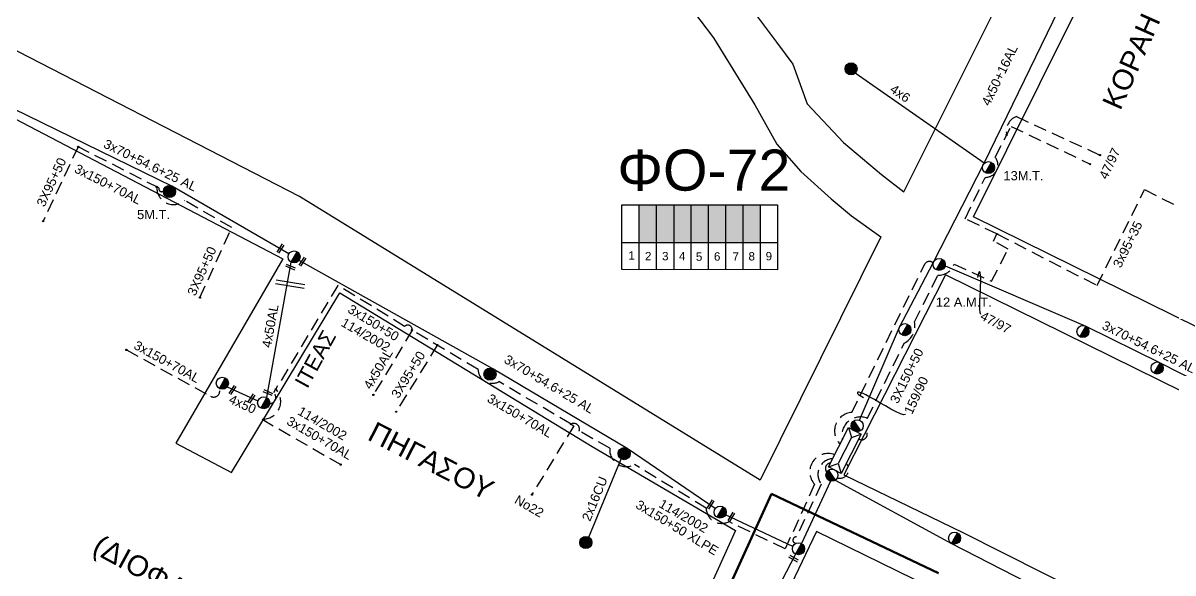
# Model space of a CAD drawing. Header units: millimetres. Extents: x 1020 to 3238, y 796 to 1818.
# Drawn here: x 1392.6 to 1616.9, y 1286 to 1393.2 of the extents above; entities that cross this region are included whole.
import ezdxf
from ezdxf.enums import TextEntityAlignment as Align

# ---------------------------------------------------------------- set-up
doc = ezdxf.new("R2010")
doc.units = ezdxf.units.MM
doc.linetypes.add('ACAD_ISO04W100', pattern=[30, 24, -3, 0, -3])
doc.linetypes.add('DASHED', pattern=[19.05, 12.7, -6.35])
for name, color, linetype, lineweight in [('2x16CU', 7, 'Continuous', 30), ('3x150+50', 7, 'Continuous', 30), ('3x150+50 XLPE', 7, 'SYN_LINE', 30), ('3x150+70AL', 7, 'DASHED', 30), ('3x150AL+50CU', 7, 'Continuous', 30), ('3x70+54.6+25 AL', 7, 'SYN_LINE', 30), ('3x95+35', 7, 'Continuous', 30), ('3X95+50', 7, 'Continuous', 30), ('4x50', 7, 'Continuous', 30), ('4x50+16AL', 7, 'Continuous', 30), ('4x50AL', 7, 'Continuous', 30), ('4x6', 7, 'SYN_LINE', 30), ('Υπόβαθρο ΔΕΗ', 7, 'Continuous', 30)]:
    doc.layers.add(name, color=color, linetype=linetype, lineweight=lineweight)
for name, color, linetype in [('Pillar OTE', 7, 'Continuous'), ('text οδών', 7, 'Continuous'), ('text_kalodion', 7, 'Continuous'), ('Επιγραφές - Σχήματα', 7, 'Continuous'), ('Καλώδια ΧΤ   3x150AL+50CU', 7, 'DASHED'), ('Μηχανική τομή', 7, 'Continuous'), ('Στύλος Ξύλινος', 7, 'Continuous'), ('Στύλος Ξύλινος @ 1', 7, 'Continuous'), ('Στύλος ΦΜ', 7, 'Continuous'), ('Στύλος ΦΜ @ 1', 7, 'Continuous'), ('Συνδέσεις', 7, 'Continuous'), ('Τομή', 7, 'Continuous'), ('Υποσταθμός εναέριος 2 στύλων', 7, 'Continuous'), ('Υποσταθμός πόλεως', 7, 'Continuous')]:
    doc.layers.add(name, color=color, linetype=linetype)
doc.styles.add('arial', font='arial.ttf')
doc.styles.get("Standard").update_dxf_attribs({"font": 'arial.ttf'})
doc.linetypes.add('SYN_LINE', pattern='A,0.5,-0.0001,["/\\/\\/\\/",Standard,S=0.1,R=0,X=0,Y=-0.05],-0.25', length=0.7501)

# ---------------------------------------------------------------- blocks, each defined once
blk = doc.blocks.new('ΥΠΑΡΧΩΝ ΤΣΙΜΕΝΤΕΝΙΟΣ ΣΤΥΛΟΣ')
at = {"layer": 'Στύλος ΦΜ'}
blk.add_hatch(color=7, dxfattribs=at).paths.add_polyline_path([(-1.29, -2.28, 0.574793), (2.62, 0, 0.268822), (1.3, 2.27)])
at = {"layer": 'Στύλος ΦΜ', "color": 7}
blk.add_line((-1.29, -2.28), (1.3, 2.27), dxfattribs=at)
blk.add_circle((0, 0), 2.62, dxfattribs=at)
at = {"layer": 'Στύλος ΦΜ', "flags": 4}
for tag, p in [('ΑΡΙΘΜΟΣ', (-4.68, 8.05)), ('ΤΥΠΟΣ', (-4.91, 3.03))]:
    blk.add_attdef(tag, p, '', height=4, dxfattribs=at)
blk = doc.blocks.new('ΥΠΑΡΧΩΝ ΞΥΛΙΝΟΣ ΣΤΥΛΟΣ')
at = {"layer": 'Στύλος Ξύλινος'}
h = blk.add_hatch(color=7, dxfattribs=at)
h.paths.add_polyline_path([(-2.62, 0, 0.270008), (-1.29, -2.28), (1.3, 2.27, 0.576266)])
h.paths.add_polyline_path([(-1.29, -2.28, 0.574793), (2.62, 0, 0.268822), (1.3, 2.27)])
at = {"layer": 'Στύλος Ξύλινος', "color": 7}
blk.add_line((-1.29, -2.28), (1.3, 2.27), dxfattribs=at)
blk.add_circle((0, 0), 2.62, dxfattribs=at)
at = {"layer": 'Στύλος Ξύλινος', "flags": 4}
for tag, p in [('ΑΡΙΘΜΟΣ', (-4.91, 8.6)), ('ΤΥΠΟΣ', (-4.85, 3.39))]:
    blk.add_attdef(tag, p, '', height=4, dxfattribs=at)
blk = doc.blocks.new('ΥΠΟΣΤΑΘΜΟΣ ΕΝΑΕΡΙΟΣ ΕΠΙ 2 ΣΤΥΛΩΝ')
at = {"layer": 'Υποσταθμός εναέριος 2 στύλων', "linetype": 'Continuous'}
for points in [[(-11.97, -2.11, 0.574793), (-8.45, -0.07, 0.268822), (-9.64, 1.98)], [(9.68, -2.15, 0.574793), (13.19, -0.1, 0.268822), (12.01, 1.95)]]:
    blk.add_hatch(color=256, dxfattribs=at).paths.add_polyline_path(points)
for p, q in [((-11.97, -2.11), (-9.64, 1.98)), ((9.68, -2.15), (12.01, 1.95))]:
    blk.add_line(p, q, dxfattribs=at)
for centre in [(-10.81, -0.07), (10.84, -0.1)]:
    blk.add_circle(centre, 2.36, dxfattribs=at)
at = {"layer": 'Υποσταθμός πόλεως', "linetype": 'Continuous', "ltscale": 40}
blk.add_lwpolyline([(-8.57, 2.82), (8.57, 2.82), (8.57, -2.82), (-8.57, -2.82)], close=True, dxfattribs=at)
for points in [[(-5.75, 0), (-8.57, 2.82)], [(-8.57, -2.82), (-5.75, 0)], [(-5.75, 0), (5.75, 0)], [(5.75, 0), (8.57, 2.82)], [(8.57, -2.82), (5.75, 0)]]:
    blk.add_lwpolyline(points, dxfattribs=at)
at = {"layer": 'Υποσταθμός εναέριος 2 στύλων', "ltscale": 40, "flags": 1}
for tag, p in [('ΜΕΤΑΣΧΗΜΑΤΙΣΜΟΣ', (14.09, 2.51)), ('ΙΣΧΥΣ', (14.07, -0.28)), ('ΑΡΙΘΜΟΣ', (14.19, -3))]:
    blk.add_attdef(tag, p, '', height=1.8, dxfattribs=at)
blk = doc.blocks.new('_ΣΥΝΔΕΣΗ')
at = {"layer": 'Συνδέσεις', "linetype": 'SYN_LINE', "ltscale": 40}
blk.add_hatch(color=256, dxfattribs=at).paths.add_polyline_path([(0.5, -0.01, 1), (-0.5, -0.01, 1)])
at = {"layer": 'Συνδέσεις'}
blk.add_circle((0, -0.01), 0.5, dxfattribs=at)
blk = doc.blocks.new('ΜΗΧΑΝΙΚΗ ΤΟΜΗ')
at = {"layer": 'Μηχανική τομή', "ltscale": 40}
for p, q in [((-1.89, 0.78), (5.68, 0.78)), ((-1.89, -0.78), (5.68, -0.78))]:
    blk.add_line(p, q, dxfattribs=at)
blk = doc.blocks.new('ΤΟΜΗ')
at = {"layer": 'Τομή', "ltscale": 40}
for p, q in [((-5.68, 0), (17.06, 0)), ((-5.68, -2.77), (17.06, -2.77))]:
    blk.add_line(p, q, dxfattribs=at)

msp = doc.modelspace()

# ---------------------------------------------------------------- hatches: boundary and pattern name
at = {"layer": 'Καλώδια ΧΤ   3x150AL+50CU', "linetype": 'DASHED', "lineweight": -3, "ltscale": 0.2}
h = msp.add_hatch(color=30, dxfattribs=at)
h.dxf.hatch_style = 1
h.paths.add_polyline_path([(1516.19, 1357.76), (1512.75, 1357.76), (1512.75, 1350.4), (1516.19, 1350.39)])
h = msp.add_hatch(color=173, dxfattribs=at)
h.dxf.hatch_style = 1
h.paths.add_polyline_path([(1516.19, 1350.39), (1519.63, 1350.39), (1519.63, 1357.76), (1516.19, 1357.76)])
h = msp.add_hatch(color=27, dxfattribs=at)
h.dxf.hatch_style = 1
h.paths.add_polyline_path([(1522.93, 1357.76), (1519.63, 1357.76), (1519.63, 1350.39), (1522.93, 1350.39)])
h = msp.add_hatch(color=133, dxfattribs=at)
h.dxf.hatch_style = 1
h.paths.add_polyline_path([(1522.93, 1350.39), (1526.31, 1350.38), (1526.31, 1357.76), (1522.93, 1357.76)])
h = msp.add_hatch(color=2, dxfattribs=at)
h.dxf.hatch_style = 1
h.paths.add_polyline_path([(1526.31, 1350.38), (1529.71, 1350.38), (1529.71, 1357.76), (1526.31, 1357.76)])
h = msp.add_hatch(color=6, dxfattribs=at)
h.dxf.hatch_style = 1
h.paths.add_polyline_path([(1529.65, 1350.38), (1533.05, 1350.38), (1533.05, 1357.76), (1529.65, 1357.76)])
h = msp.add_hatch(color=5, dxfattribs=at)
h.dxf.hatch_style = 1
h.paths.add_polyline_path([(1532.99, 1350.39), (1536.38, 1350.38), (1536.38, 1357.76), (1532.99, 1357.76)])

# ---------------------------------------------------------------- linework, layer by layer
at = {"layer": '2x16CU', "color": 30, "linetype": 'SYN_LINE', "lineweight": -3, "ltscale": 15}
msp.add_lwpolyline([(1502.95, 1292.94), (1509.26, 1308.21)], dxfattribs=at)
at = {"layer": '3x150+50', "color": 6, "linetype": 'DASHED', "lineweight": -3, "ltscale": 0.2}
msp.add_lwpolyline([(1552.42, 1312.02, -0.616422), (1557.28, 1316.1), (1564.47, 1330.76, 0.341347), (1566.47, 1334.9), (1571.05, 1344.01, 0.317532), (1574.22, 1346.15), (1581.54, 1342.84), (1584.78, 1349.11), (1581.93, 1350.65), (1582.58, 1352.05)], format="xyb", dxfattribs=at)
at = {"layer": '3x150+50', "color": 5, "linetype": 'DASHED', "lineweight": -3, "ltscale": 0.2}
msp.add_lwpolyline([(1468.48, 1333.31, 0.731324), (1467.03, 1334.05), (1454.01, 1342.04), (1441.45, 1321.09, -0.714251), (1440.7, 1319, 57.776492)], format="xyb", dxfattribs=at)
at = {"layer": '3x150+50', "color": 133, "linetype": 'DASHED', "lineweight": -3, "ltscale": 0.2}
msp.add_lwpolyline([(1550.5, 1308.27, 0.600267), (1548.31, 1303.28), (1543.45, 1293.01, 0.992722), (1543.34, 1291.75, 15.755665)], format="xyb", dxfattribs=at)
at = {"layer": '3x150+50', "color": 30, "linetype": 'DASHED', "lineweight": -3, "ltscale": 0.2}
msp.add_arc((1550.16, 1306.35), 1.05, 95.359, 221.7276, dxfattribs=at)
at = {"layer": '3x150+50', "color": 173, "linetype": 'DASHED', "lineweight": -3, "ltscale": 0.2}
msp.add_arc((1551.92, 1306.15), 1.72, 253.3659, 42.8934, dxfattribs=at)
at = {"layer": '3x150+50 XLPE', "color": 5, "linetype": 'DASHED', "lineweight": -3, "ltscale": 0.2}
msp.add_lwpolyline([(1550.89, 1309.03, 0.794929), (1547.01, 1303.27), (1541.26, 1290.67), (1530.25, 1295.99, -0.561829), (1525.85, 1298.62), (1511.86, 1307.1, -0.600714), (1507.05, 1310.29), (1501.07, 1313.64, 0.696393), (1499.5, 1314.99, -2.060632)], format="xyb", dxfattribs=at)
at = {"layer": '3x150+70AL', "color": 30, "linetype": 'DASHED', "lineweight": -3, "ltscale": 0.2}
msp.add_lwpolyline([(1419.99, 1360.41, -0.694811), (1419.07, 1361.03), (1403.35, 1369.03)], format="xyb", dxfattribs=at)
at = {"layer": '3x150+70AL', "color": 5, "linetype": 'DASHED', "lineweight": -3, "ltscale": 0.2}
for points in [[(1499.5, 1314.99), (1485.41, 1323.28, -0.567187), (1481.36, 1325.67), (1468.48, 1333.31)], [(1412.75, 1329.46), (1429.18, 1320.41, 0.707812), (1430.88, 1321.93, 2.049328)], [(1441.9, 1321.84, -0.673886), (1439.2, 1315.96), (1454.55, 1307.09)]]:
    msp.add_lwpolyline(points, format="xyb", dxfattribs=at)
msp.add_lwpolyline([(1499.5, 1314.99), (1500.02, 1314.68), (1491.87, 1301.26)], dxfattribs=at)
at = {"layer": '3x150AL+50CU', "color": 2, "linetype": 'DASHED', "lineweight": -3, "ltscale": 0.2}
msp.add_lwpolyline([(1551.96, 1311.12, -0.646938), (1554.24, 1317.26), (1568.43, 1346.09, -0.506008), (1570.15, 1346.4, -3.032081)], format="xyb", dxfattribs=at)
at = {"layer": '3x150AL+50CU', "color": 27, "linetype": 'DASHED', "lineweight": -3, "ltscale": 0.2}
msp.add_arc((1556.21, 1312.99), 1.05, 236.4275, 84.631, dxfattribs=at)
at = {"layer": '3x70+54.6+25 AL', "color": 30, "linetype": 'SYN_LINE', "lineweight": -3, "ltscale": 20}
for points in [[(1444.44, 1348.16), (1421.75, 1361.34), (1390.74, 1376.47)], [(1527.63, 1298.57), (1510.42, 1310.26), (1484.26, 1325.76), (1446.43, 1346.91)]]:
    msp.add_lwpolyline(points, dxfattribs=at)
at = {"layer": '3x70+54.6+25 AL', "color": 2, "linetype": 'SYN_LINE', "lineweight": -3, "ltscale": 20}
msp.add_lwpolyline([(1572.44, 1345.84), (1599.94, 1334.07), (1614.43, 1326.95), (1637.27, 1315.29), (1675.84, 1295.34)], dxfattribs=at)
at = {"layer": '3x70+54.6+25 AL', "color": 30, "linetype": 'SYN_LINE', "lineweight": -3, "ltscale": 15}
for points in [[(1550.11, 1303.9), (1544.44, 1291.72)], [(1542.77, 1291.15), (1529.62, 1297.32)]]:
    msp.add_lwpolyline(points, dxfattribs=at)
at = {"layer": '3x95+35', "color": 6, "linetype": 'DASHED', "lineweight": -3, "ltscale": 0.2}
for points in [[(1582.58, 1352.05), (1576.36, 1355.03), (1580.28, 1363.09, 0.639491), (1582.21, 1367.05), (1585.36, 1373.03), (1600.76, 1365.67)], [(1584.49, 1371.38, -0.392531), (1586.36, 1374.92), (1602.68, 1367.43)]]:
    msp.add_lwpolyline(points, format="xyb", dxfattribs=at)
msp.add_lwpolyline([(1582.58, 1352.05), (1602.09, 1342.03), (1611.37, 1360.72), (1620.8, 1355.94)], dxfattribs=at)
at = {"layer": '3X95+50', "color": 30, "linetype": 'DASHED', "lineweight": -3, "ltscale": 0.2}
msp.add_lwpolyline([(1403.35, 1369.03), (1396.51, 1354.57)], dxfattribs=at)
msp.add_lwpolyline([(1427.09, 1339.66), (1433.3, 1353.29), (1424.13, 1358.57, -0.653899), (1418.67, 1361.23)], format="xyb", dxfattribs=at)
at = {"layer": '3X95+50', "color": 5, "linetype": 'DASHED', "lineweight": -3, "ltscale": 0.2}
msp.add_lwpolyline([(1473.39, 1330.4), (1465.38, 1317.42)], dxfattribs=at)
at = {"layer": '4x50', "color": 5, "lineweight": -3, "ltscale": 0.2}
msp.add_lwpolyline([(1432.39, 1322.23), (1438.41, 1319.52)], dxfattribs=at)
at = {"layer": '4x50+16AL', "color": 27, "lineweight": -3, "ltscale": 0.2}
msp.add_lwpolyline([(1555.78, 1315.77), (1563.54, 1333.87), (1570.15, 1346.4), (1580.1, 1365.83), (1594.67, 1395.84), (1607.82, 1423.69), (1620.89, 1447.02)], dxfattribs=at)
at = {"layer": '4x50+16AL', "color": 173, "lineweight": -3, "ltscale": 0.2}
msp.add_lwpolyline([(1551.03, 1304.06), (1573.73, 1291.75), (1593.33, 1281.64), (1614.54, 1271), (1644.94, 1257.13)], dxfattribs=at)
at = {"layer": '4x50+16AL', "color": 133, "lineweight": -3, "ltscale": 0.2}
msp.add_lwpolyline([(1543.28, 1289.67), (1529.41, 1262.95), (1518.88, 1241.35), (1509.56, 1218.91)], dxfattribs=at)
at = {"layer": '4x50AL', "color": 5, "lineweight": -3, "ltscale": 0.2}
msp.add_lwpolyline([(1440.12, 1320.19), (1444.88, 1346.55)], dxfattribs=at)
at = {"layer": '4x50AL', "color": 5, "linetype": 'DASHED', "lineweight": -3, "ltscale": 0.2}
msp.add_lwpolyline([(1468.48, 1333.31), (1460.93, 1320.69)], dxfattribs=at)
at = {"layer": '4x6', "color": 27, "linetype": 'SYN_LINE', "lineweight": -3, "ltscale": 20}
msp.add_lwpolyline([(1580.1, 1365.83), (1554.93, 1383.39)], dxfattribs=at)
at = {"layer": 'Pillar OTE', "lineweight": -3, "ltscale": 40}
for points in [[(1509.42, 1345.12), (1509.42, 1357.76), (1539.75, 1357.76), (1539.75, 1345.09), (1509.42, 1345.12)], [(1512.75, 1345.12), (1512.75, 1357.76)], [(1516.19, 1345.11), (1516.19, 1357.76)], [(1519.63, 1345.11), (1519.63, 1357.76)], [(1522.93, 1345.11), (1522.93, 1357.76)], [(1526.31, 1345.1), (1526.31, 1357.76)], [(1529.71, 1345.1), (1529.71, 1357.76)], [(1533.04, 1345.1), (1533.05, 1357.76)], [(1536.43, 1345.09), (1536.43, 1357.76)], [(1509.42, 1350.4), (1539.75, 1350.37)]]:
    msp.add_lwpolyline(points, dxfattribs=at)
at = {"layer": 'Υπόβαθρο ΔΕΗ', "color": 1, "linetype": 'ACAD_ISO04W100', "lineweight": 50, "ltscale": 2}
msp.add_lwpolyline([(2897.66, 1801.46), (2899.37, 1753.84), (2811.49, 1635.31), (2792.55, 1614.57), (2757.37, 1549.51), (2665.72, 1495.01), (2560.71, 1451.54), (2481.37, 1390.44), (2388.44, 1347.03), (2262.24, 1330.19), (2197.17, 1327.65), (2179.45, 1318.84), (2139.09, 1283.92), (2119.89, 1261.32), (2078.79, 1160.44), (2035.44, 1084.11), (1936.96, 1112.27), (1734.05, 1208.64), (1538.56, 1301.42), (1499.15, 1214.88), (1220.66, 1365.27), (1101.95, 1134.49), (1047.96, 1156.8)], dxfattribs=at)
at = {"layer": 'Υπόβαθρο ΔΕΗ', "color": 7, "lineweight": -3}
for points in [[(1610.37, 1452.21), (1528.99, 1507.77), (1526.7, 1508.09), (1525.23, 1506.38), (1504.17, 1468.85), (1487.94, 1440), (1485.9, 1436.37), (1485.98, 1433.43), (1487.83, 1429.74), (1494.06, 1423.39), (1501.9, 1418.05), (1521.79, 1407.41), (1527.37, 1404.42), (1530.68, 1400.37), (1535.3, 1395.18), (1539.57, 1389.41), (1542.73, 1385.14), (1545.58, 1377.42), (1552.63, 1369.87), (1560.02, 1363.64), (1564.41, 1360.29)], [(1623.38, 1446.62), (1715.6, 1402.57), (1670.76, 1309.67), (1578, 1355.38)], [(1330.06, 1405.54), (1362.64, 1389.33), (1443.26, 1347.18), (1422.39, 1311.3), (1433.25, 1305.53), (1454.4, 1340.59), (1503.64, 1310.63), (1531.55, 1294.27), (1516.46, 1260.95), (1498.57, 1224.19), (1441.51, 1254.18), (1411.38, 1271.95), (1294.43, 1334.35)], [(1572.56, 1344.07), (1552.69, 1305.13), (1575.94, 1293.89), (1646.63, 1258.27), (1665.11, 1298.51)], [(1547.35, 1294.09), (1510.66, 1217.24), (1544.99, 1199.23), (1571.15, 1184.95), (1605.37, 1167.2), (1641.81, 1247.85)]]:
    msp.add_lwpolyline(points, close=True, dxfattribs=at)
msp.add_lwpolyline([(1521.94, 1397.32), (1527.26, 1390.28), (1535.37, 1377.22), (1539.66, 1369.56), (1544.34, 1364.23), (1550.26, 1358.91), (1554.2, 1355.59), (1559.9, 1351.5), (1536.36, 1304.07), (1446.53, 1359.36), (1382.78, 1392.08), (1275.63, 1447.65)], dxfattribs=at)
for points in [[(1579.46, 1336.37), (1579, 1337.12), (1579.78, 1344.18), (1579.11, 1345.54), (1578.81, 1343.54)], [(1564.72, 1316.85), (1564.23, 1316.39), (1555.74, 1321.72), (1555.14, 1321.05), (1555.53, 1320.77), (1556.52, 1320.17)]]:
    msp.add_open_spline(points, degree=3, dxfattribs=at)

# ---------------------------------------------------------------- block references
at = {"layer": 'Μηχανική τομή', "lineweight": -3, "xscale": 0.2499999999999677, "yscale": 0.2499999999999677, "zscale": 0.2499999999999677}
for p, rotation in [((1443.05, 1349.6), 237.4440693453688), ((1445.23, 1345.38), 156.5143781484778), ((1447.31, 1347.06), 237.4440693453688), ((1433.22, 1321.25), 56.16231579474649), ((1440.82, 1320.92), 156.5143781484778), ((1436.9, 1319.59), 56.16231579474649), ((1526.9, 1299.72), 237.4440693453688), ((1530.98, 1297.31), 237.4440693453688), ((1543.33, 1288.52), 149.7466647832102)]:
    msp.add_blockref('ΜΗΧΑΝΙΚΗ ΤΟΜΗ', p, dxfattribs=dict(at, rotation=rotation))
at = {"layer": 'Στύλος Ξύλινος @ 1', "lineweight": -3, "ltscale": 40, "xscale": 0.4499999999997534, "yscale": 0.4499999999997534, "zscale": 0.4499999999997534}
for p in [(1554.11, 1384.24), (1483.68, 1324.74), (1509.84, 1309.24), (1502.36, 1291.92)]:
    msp.add_blockref('ΥΠΑΡΧΩΝ ΞΥΛΙΝΟΣ ΣΤΥΛΟΣ', p, dxfattribs=at)
at = {"layer": 'Στύλος Ξύλινος @ 1', "lineweight": -3, "ltscale": 40}
ref = msp.add_blockref('ΥΠΑΡΧΩΝ ΞΥΛΙΝΟΣ ΣΤΥΛΟΣ', (1421.16, 1360.32), dxfattribs=dict(at, xscale=0.4499999999997534, yscale=0.4499999999997534, zscale=0.4499999999997534))
ref.add_attrib('ΤΥΠΟΣ', '5M.T.', (1414.83, 1354.95), dxfattribs={"layer": 'Στύλος Ξύλινος', "height": 1.8, "flags": 4})
at = {"layer": 'Στύλος ΦΜ @ 1', "lineweight": -3, "ltscale": 40}
ref = msp.add_blockref('ΥΠΑΡΧΩΝ ΤΣΙΜΕΝΤΕΝΙΟΣ ΣΤΥΛΟΣ', (1580.92, 1364.99), dxfattribs=dict(at, xscale=0.4499999999999053, yscale=0.4499999999999053, zscale=0.4499999999999053))
ref.add_attrib('ΤΥΠΟΣ', '13M.T.', (1583.84, 1362.52), dxfattribs={"layer": 'Στύλος ΦΜ', "height": 1.8, "flags": 4})
for p, xscale, yscale, zscale in [((1445.46, 1347.58), 0.4499999999997795, 0.4499999999997795, 0.4499999999997795), ((1564.62, 1333.4), 0.4499999999997795, 0.4499999999997795, 0.4499999999997795), ((1599.35, 1333.05), 0.4499999999997795, 0.4499999999997795, 0.4499999999997795), ((1613.84, 1325.93), 0.4499999999997795, 0.4499999999997795, 0.4499999999997795), ((1431.46, 1322.96), 0.4499999999997795, 0.4499999999997795, 0.4499999999997795), ((1439.53, 1319.16), 0.4499999999997795, 0.4499999999997795, 0.4499999999997795), ((1528.57, 1297.85), 0.4499999999996872, 0.4499999999996872, 0.4499999999996872), ((1574.31, 1292.78), 0.4499999999996873, 0.4499999999996873, 0.4499999999996873), ((1543.86, 1290.7), 0.4499999999996872, 0.4499999999996872, 0.4499999999996872)]:
    msp.add_blockref('ΥΠΑΡΧΩΝ ΤΣΙΜΕΝΤΕΝΙΟΣ ΣΤΥΛΟΣ', p, dxfattribs=dict(at, xscale=xscale, yscale=yscale, zscale=zscale))
ref = msp.add_blockref('ΥΠΑΡΧΩΝ ΤΣΙΜΕΝΤΕΝΙΟΣ ΣΤΥΛΟΣ', (1571.3, 1346.12), dxfattribs=dict(at, xscale=0.4499999999998111, yscale=0.4499999999998111, zscale=0.4499999999998111))
ref.add_attrib('ΤΥΠΟΣ', '12 A.M.T.', (1570.65, 1337.86), dxfattribs={"layer": 'Στύλος ΦΜ', "height": 1.8, "flags": 4})
at = {"layer": 'Συνδέσεις', "lineweight": -3, "xscale": 0.25, "yscale": 0.25, "zscale": 0.25}
for p in [(1584.49, 1371.38), (1403.35, 1369.02), (1602.68, 1367.43), (1600.76, 1365.67), (1418.67, 1361.23), (1396.51, 1354.57), (1582.59, 1352.05), (1427.09, 1339.66), (1468.48, 1333.31), (1473.4, 1330.4), (1412.75, 1329.46), (1441.9, 1321.84), (1460.93, 1320.69), (1465.38, 1317.42), (1499.5, 1314.99), (1454.55, 1307.1), (1491.87, 1301.26)]:
    msp.add_blockref('_ΣΥΝΔΕΣΗ', p, dxfattribs=at)
at = {"layer": 'Τομή', "lineweight": -3, "xscale": 0.2499999999999996, "yscale": 0.2499999999999996, "zscale": 0.2499999999999996, "rotation": 170.9987159642573}
msp.add_blockref('ΤΟΜΗ', (1446.05, 1341.68), dxfattribs=at)
at = {"layer": 'Υποσταθμός εναέριος 2 στύλων', "lineweight": -3, "xscale": 0.5000000000000636, "yscale": 0.5000000000000636, "zscale": 0.5000000000000636, "rotation": 242.9524793638893}
msp.add_blockref('ΥΠΟΣΤΑΘΜΟΣ ΕΝΑΕΡΙΟΣ ΕΠΙ 2 ΣΤΥΛΩΝ', (1552.89, 1309.85), dxfattribs=at)

# ---------------------------------------------------------------- texts
at = {"lineweight": -3, "ltscale": 40, "style": 'arial'}
msp.add_text('ΙΤΕΑΣ', height=3, rotation=61.2235, dxfattribs=at).set_placement((1449.59, 1327.7), align=Align.MIDDLE_CENTER)
at = {"lineweight": -3, "ltscale": 30, "char_height": 1.63, "width": 11.2573, "attachment_point": 1}
for s, insert in [('1', (1510.67, 1348.68)), ('2', (1513.9, 1348.55)), ('3', (1517.24, 1348.55)), ('4', (1520.54, 1348.55)), ('5', (1523.84, 1348.46)), ('6', (1527.36, 1348.49)), ('7', (1530.99, 1348.49)), ('8', (1534.1, 1348.52)), ('9', (1537.44, 1348.55))]:
    msp.add_mtext(s, dxfattribs=dict(at, insert=insert))
at = {"layer": 'text οδών', "lineweight": -3}
for s, rotation, p in [('ΚΟΡΑΗ', 66.0473, (1608.77, 1385.71)), ('ΠΗΓΑΣΟΥ', 332.8304, (1472.21, 1307.82))]:
    msp.add_text(s, height=4, rotation=rotation, dxfattribs=at).set_placement(p, align=Align.MIDDLE_CENTER)
at = {"layer": 'text οδών', "lineweight": -3, "ltscale": 40, "insert": (1407.76, 1293.59), "char_height": 2, "width": 13.6816, "attachment_point": 1, "rotation": 331.3988}
msp.add_mtext('{\\H2x;(ΔΙΟΦΑΝΤΟΥΣ)KYΠPOY\\P} ', dxfattribs=at)
at = {"layer": 'text_kalodion', "linetype": 'Continuous', "lineweight": -3, "ltscale": 0.2}
for s, rotation, p in [('4x50+16AL', 64.0895, (1583.09, 1383.01)), ('4x6', 325.0972, (1563.7, 1379.46)), ('3x70+54.6+25 AL', 333.9963, (1417.43, 1365.45)), ('3X95+50', 64.6758, (1398.11, 1362.16)), ('3x150+70AL', 333.0204, (1409.16, 1361.76)), ('3x95+35', 63.5908, (1608.07, 1350.02)), ('3X95+50', 65.5182, (1427.46, 1344.82)), ('4x50AL', 79.7601, (1440.81, 1334.13)), ('3x150+50', 328.454, (1460.95, 1334.76)), ('3x70+54.6+25 AL', 333.8348, (1612.21, 1330.05)), ('3x150+70AL', 331.1694, (1420.66, 1327.16)), ('4x50AL', 59.0948, (1461.84, 1325.73)), ('3X95+50', 58.3086, (1467.72, 1324.64)), ('3x70+54.6+25 AL', 329.3497, (1495.25, 1322.79)), ('3X150+50', 63.7985, (1564.97, 1324.41)), ('4x50', 335.6968, (1435.41, 1318.9)), ('3x150+70AL', 329.5149, (1489.53, 1316.64)), ('3x150+70AL', 330.0021, (1450.43, 1312.28)), ('2x16CU', 67.5556, (1504.1, 1300.44)), ('3x150+50 XLPE', 328.7809, (1520.18, 1294.82))]:
    msp.add_text(s, height=1.8, rotation=rotation, dxfattribs=at).set_placement(p, align=Align.MIDDLE_CENTER)
at = {"layer": 'text_kalodion', "linetype": 'Continuous', "lineweight": -3, "ltscale": 0.2, "insert": (1446.89, 1318.54), "char_height": 1.8, "width": 9.1232, "attachment_point": 1, "rotation": 330.0021}
msp.add_mtext('114/2002', dxfattribs=at)
at = {"layer": 'Επιγραφές - Σχήματα', "lineweight": -3, "insert": (1508.51, 1368.5), "char_height": 8, "width": 15.5504, "attachment_point": 1, "style": 'arial'}
msp.add_mtext('ΦO-72', dxfattribs=at)
at = {"layer": 'Υπόβαθρο ΔΕΗ', "lineweight": -3, "char_height": 1.8, "width": 9.1232, "attachment_point": 1, "style": 'arial'}
for s, insert, rotation in [('47/97', (1602.4, 1363.32), 65), ('114/2002', (1455.35, 1335.79), 330.0958), ('47/97', (1579.99, 1337.09), 331.8874), ('159/90', (1564.37, 1317.51), 65), ('No22', (1489.18, 1301.26), 330.0958), ('114/2002', (1517.35, 1300.49), 330.0958)]:
    msp.add_mtext(s, dxfattribs=dict(at, insert=insert, rotation=rotation))

doc.saveas('drawing.dxf')
